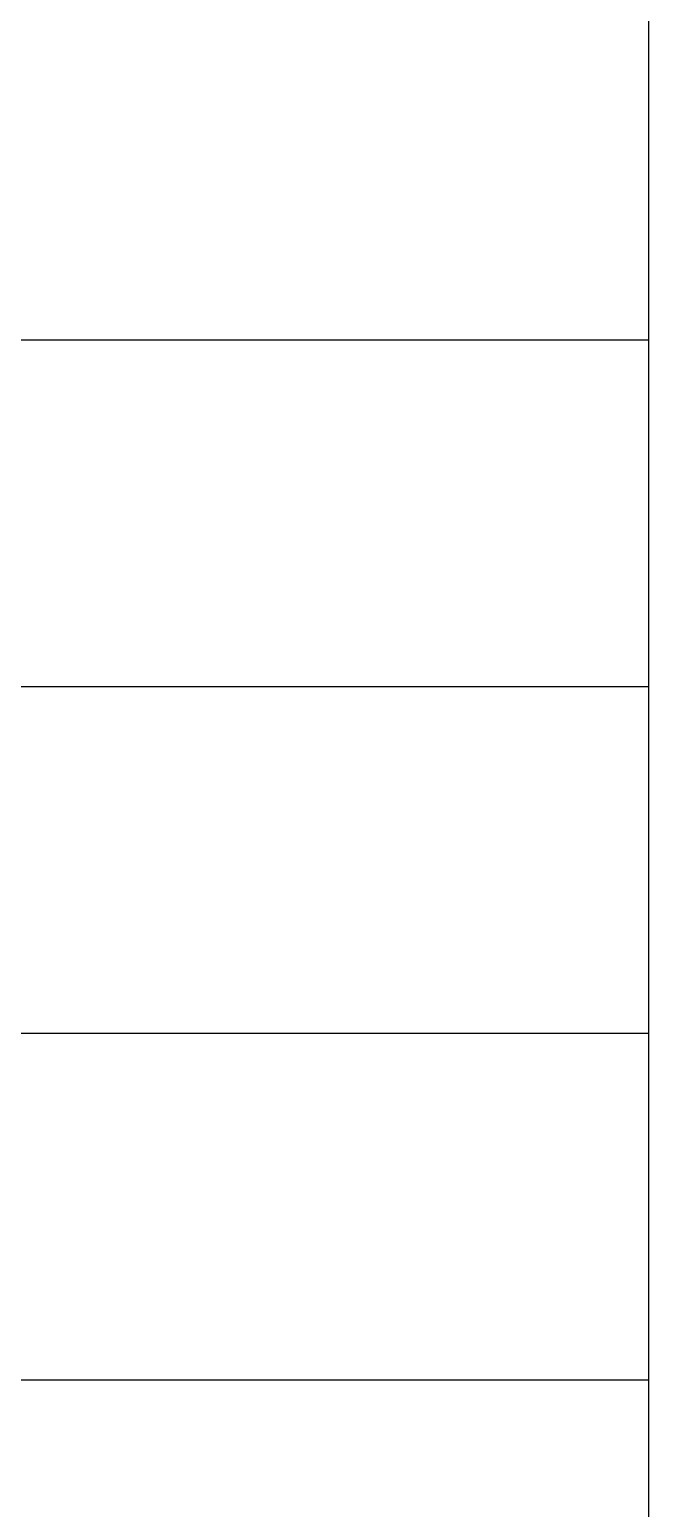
# Model space of a CAD drawing. Header units: millimetres. Extents: x 1321639 to 1366864, y -922319 to -736703.
# Drawn here: x 1353471 to 1354364, y -921002 to -918869 of the extents above; entities that cross this region are included whole.
import ezdxf

# ---------------------------------------------------------------- set-up
doc = ezdxf.new("R2010")
doc.units = ezdxf.units.MM

# ---------------------------------------------------------------- blocks, each defined once
blk = doc.blocks.new('dfvdvbvrtb')
at = {"lineweight": 25, "ltscale": 15}
for p, q in [((1510617.1, -140991.5), (1510617.1, -146490)), ((1504124.8, -143987.5), (1510617.1, -143987.5)), ((1504124.8, -144487.5), (1510617.1, -144487.5)), ((1504124.8, -144987.5), (1510617.1, -144987.5)), ((1504124.8, -145487.5), (1510617.1, -145487.5))]:
    blk.add_line(p, q, dxfattribs=at)

msp = doc.modelspace()

# ---------------------------------------------------------------- block references
msp.add_blockref('dfvdvbvrtb', (-156253.108, -775329.39))

doc.saveas('drawing.dxf')
